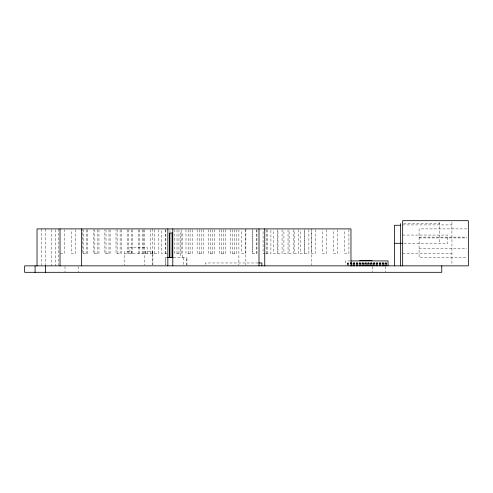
<?xml version="1.0" encoding="UTF-8"?>
<svg xmlns="http://www.w3.org/2000/svg" width="493" height="493" viewBox="0 0 493 493"><rect width="100%" height="100%" fill="white"/><g stroke="black" fill="none" stroke-linecap="round" stroke-linejoin="round"><path stroke-width="0.37" stroke-dasharray="2.46 1.85" d="M403.668 223.563L439.614 223.563M402.664 224.913L451.927 224.913M466.809 228.9L419.087 228.9L419.087 257.636L466.809 257.636M402.664 235.056L447.823 235.056L447.823 243.265L403.428 243.265M419.087 237.108L466.809 237.108M419.087 237.928L466.809 237.928M419.087 248.601L466.809 248.601M402.664 253.408L451.927 253.408M60.3 253.531L64.404 253.531L64.404 229.67M167.244 253.531L161.704 253.531L161.704 229.67M265.123 253.531L263.071 253.531L263.071 229.67M265.807 253.531L270.91 253.531L270.91 229.67M167.86 257.636L165.605 257.636L165.63 265.098M173.425 257.636L186.921 257.636M350.375 260.92L345.759 260.92L345.759 265.142M258.061 262.972L205.23 262.972L205.23 265.129M348.952 263.182L347.516 263.009L348.952 263.009L348.933 265.672M451.927 222.22L451.927 265.08M439.614 222.195L439.614 243.265M385.766 266.565L385.766 272.315M372.628 266.565L372.628 272.315M348.915 229.67L348.915 253.531L344.81 253.531L344.81 229.67M348.748 263.009L348.748 265.672M347.719 263.009L347.719 265.672M347.534 263.182L347.534 265.672M337.773 229.67L337.773 253.531L333.669 253.531L333.669 229.67M326.631 229.67L326.631 253.531L322.521 253.531L322.521 229.67M315.489 229.67L315.489 253.531L311.379 253.531L311.379 229.67M311.551 228.9L311.551 265.08M308.883 229.67L308.883 253.531L304.779 253.531L304.779 229.67M304.347 229.67L304.347 253.531L300.237 253.531L300.237 229.67M298.456 229.67L298.456 253.531L294.352 253.531L294.352 229.67M293.199 229.67L293.199 253.531L289.095 253.531L289.095 229.67M288.029 229.67L288.029 253.531L283.925 253.531L283.925 229.67M282.058 229.67L282.058 253.531L277.953 253.531L277.953 229.67M277.602 229.67L277.602 253.531L273.498 253.531L273.498 229.67M267.175 229.67L267.175 253.531M266.805 229.67L266.805 253.531M256.952 229.67L256.952 253.531L252.638 253.531L252.638 229.67M256.748 229.67L256.748 253.531M252.847 229.67L252.847 253.531M245.865 228.9L245.865 265.08M245.81 229.67L245.81 253.531L241.706 253.531L241.706 229.67M238.889 229.67L238.889 265.08M236.831 229.67L236.831 253.531L230.564 253.531L230.564 229.67M234.668 229.67L234.668 253.531M232.727 229.67L232.727 253.531M225.689 229.67L225.689 253.531L219.416 253.531L219.416 229.67M223.526 229.67L223.526 253.531M221.585 229.67L221.585 253.531M214.547 229.67L214.547 253.531L208.274 253.531L208.274 229.67M212.384 229.67L212.384 253.531M210.443 229.67L210.443 253.531M203.406 229.67L203.406 253.531L197.132 253.531L197.132 229.67M201.236 229.67L201.236 253.531M199.301 229.67L199.301 253.531M192.264 229.67L192.264 253.531L185.99 253.531L185.99 229.67M190.095 229.67L190.095 253.531M188.16 229.67L188.16 253.531M183.821 257.636L183.821 265.098M182.792 257.636L182.841 233.004L180.333 233.004L180.333 257.636M181.122 229.67L181.122 253.531L174.842 253.531L174.842 229.67M178.947 229.67L178.947 253.531M177.018 229.67L177.018 253.531M169.98 229.67L169.98 231.975M165.876 229.67L165.876 253.531M165.808 229.67L165.808 253.531M165.654 257.636L165.654 265.098M158.832 229.67L158.832 253.531L124.162 253.531L124.162 265.08M154.666 229.67L154.722 253.531M152.904 253.531L152.904 265.08M152.67 228.9L152.67 265.08M152.392 253.531L152.392 251.479L145.373 251.479L145.373 253.531M152.115 251.479L152.115 253.531M150.562 229.67L150.562 253.531M147.154 253.531L147.154 247.375L129.912 247.375L129.912 253.531M145.651 251.479L145.651 253.531M144.461 229.67L144.461 265.08M143.525 229.67L143.525 253.531M142.409 229.67L142.409 253.531M139.42 229.67L139.42 253.531M138.305 229.67L138.305 253.531M132.383 229.67L132.383 253.531M131.557 253.531L131.569 251.479L124.815 251.479L124.815 253.531M131.267 229.67L131.267 253.531M128.279 229.67L128.279 253.531M127.163 229.67L127.163 253.531M121.241 229.67L121.241 253.531L116.015 253.531L116.015 229.67M120.126 229.67L120.126 253.531M117.137 229.67L117.137 253.531M110.099 229.67L110.099 253.531L104.873 253.531L104.873 229.67M108.984 229.67L108.984 253.531M105.995 229.67L105.995 253.531M98.957 229.67L98.957 253.531L93.732 253.531L93.732 229.67M97.836 229.67L97.836 253.531M94.847 229.67L94.847 253.531M87.803 229.67L87.803 253.531L82.59 253.531L82.59 229.67M86.694 229.67L86.694 253.531M83.699 229.67L83.699 253.531M78.147 266.565L78.147 272.315M75.552 229.67L75.552 253.531L71.448 253.531L71.448 229.67M65.008 266.565L65.008 272.315M58.248 228.9L58.248 265.08M55.666 229.67L55.666 265.85M51.562 229.67L51.562 265.85M45.485 228.9L45.485 265.08M41.381 228.9L41.381 265.08M186.896 265.098L186.896 257.636L186.878 265.098"/><path stroke-width="0.74" d="M400.612 225.264L394.449 225.264L394.449 265.85M169.789 233.004L169.765 257.636L169.74 233.004L172.248 233.004L172.223 257.636M394.449 243.326L402.904 243.265M167.41 257.636L173.172 257.636M359.73 260.507L372.049 260.507M351.139 260.92L388.046 260.92L388.046 265.85M258.825 262.972L261.888 262.972L261.888 265.85M350.597 263.009L351.823 263.009L351.823 265.85M350.597 263.219L351.805 263.182M353.469 263.182L354.683 263.182M356.34 263.219L357.554 263.219M359.218 263.219L360.426 263.182M362.09 263.219L363.304 263.182M364.962 263.219L366.176 263.182M367.84 263.182L369.047 263.182M370.711 263.182L371.925 263.182M373.583 263.219L374.797 263.182M376.461 263.182L377.669 263.182M379.333 263.182L380.547 263.182M382.204 263.182L383.418 263.182M385.082 263.219L386.29 263.182M350.597 265.641L351.805 265.641M353.469 265.641L354.683 265.641M356.34 265.641L357.554 265.641M359.218 265.641L360.426 265.641M362.09 265.641L363.304 265.641M364.962 265.641L366.176 265.641M367.84 265.641L369.047 265.641M370.711 265.641L371.925 265.641M373.583 265.641L374.797 265.641M376.461 265.641L377.669 265.641M379.333 265.641L380.547 265.641M382.204 265.641L383.418 265.641M385.082 265.641L386.29 265.641M350.597 265.672L351.823 265.672M353.469 265.672L354.701 265.672M356.34 265.672L357.573 265.672M359.218 265.672L360.445 265.672M362.09 265.672L363.323 265.672M364.962 265.672L366.194 265.672M367.84 265.672L369.066 265.672M370.711 265.672L371.944 265.672M373.583 265.672L374.816 265.672M376.461 265.672L377.687 265.672M379.333 265.672L380.565 265.672M382.204 265.672L383.437 265.672M385.082 265.672L386.315 265.672M441.765 265.85L441.765 272.315L24.65 272.315L24.65 265.85L468.35 265.85L468.35 220.685L402.664 220.685L402.664 265.85M400.612 223.563L400.612 265.85M386.315 265.85L386.315 263.009L385.082 263.009L385.082 265.85M383.437 265.85L383.437 263.009L382.204 263.009L382.204 265.85M380.565 265.85L380.565 263.009L379.333 263.009L379.333 265.85M377.687 265.85L377.687 263.009L376.461 263.009L376.461 265.85M374.816 265.85L374.816 263.009L373.583 263.009L373.583 265.85M371.944 265.85L371.944 263.009L370.711 263.009L370.711 265.85M369.066 265.85L369.066 263.009L367.84 263.009L367.84 265.85M366.194 265.85L366.194 263.009L364.962 263.009L364.962 265.85M363.323 265.85L363.323 263.009L362.09 263.009L362.09 265.85M360.445 265.85L360.445 263.009L359.218 263.009L359.218 265.85M357.573 265.85L357.573 263.009L356.34 263.009L356.34 265.85M354.701 265.85L354.701 263.009L353.469 263.009L353.469 265.85M350.967 265.85L350.967 228.9L37.03 228.9L37.03 265.85M264.753 228.9L264.753 265.85M259.004 228.9L259.004 265.85M172.79 228.9L172.79 265.85M172.199 233.004L172.199 257.636M167.86 228.9L167.836 265.85M81.647 228.9L81.647 265.85M60.017 228.9L60.017 265.85M45.504 265.85L45.504 272.315M35.077 265.85L35.077 272.315"/></g></svg>
